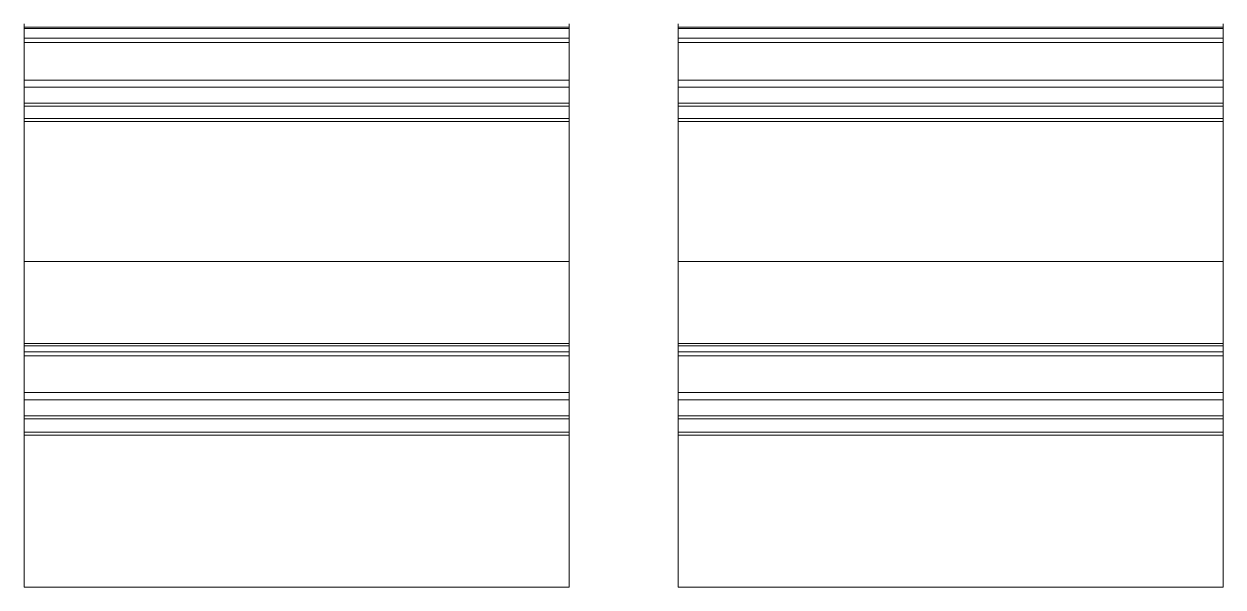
# Model space of a CAD drawing. Header units: millimetres. Extents: x 278858 to 279223, y 218711 to 219074.
# Drawn here: x 279158.13 to 279169.13, y 218902.49 to 218907.65 of the extents above; entities that cross this region are included whole.
import ezdxf

# ---------------------------------------------------------------- set-up
doc = ezdxf.new("R2010")
doc.units = ezdxf.units.MM
doc.header["$LTSCALE"] = 2
doc.layers.add('AM_9', color=251, linetype='Continuous', lineweight=15)

msp = doc.modelspace()

# ---------------------------------------------------------------- linework, layer by layer
at = {"layer": 'AM_9'}
for p, q in [((279158.131, 218907.621), (279158.131, 218907.652)), ((279158.131, 218907.611), (279158.131, 218907.621)), ((279158.131, 218907.621), (279163.131, 218907.621)), ((279158.131, 218907.52), (279158.131, 218907.611)), ((279158.131, 218907.611), (279163.131, 218907.611)), ((279163.131, 218907.652), (279163.131, 218907.621)), ((279163.131, 218907.621), (279163.131, 218907.611)), ((279163.131, 218907.611), (279163.131, 218907.52)), ((279164.131, 218907.621), (279164.131, 218907.652)), ((279164.131, 218907.611), (279164.131, 218907.621)), ((279164.131, 218907.621), (279169.131, 218907.621)), ((279164.131, 218907.52), (279164.131, 218907.611)), ((279164.131, 218907.611), (279169.131, 218907.611)), ((279169.131, 218907.652), (279169.131, 218907.621)), ((279169.131, 218907.621), (279169.131, 218907.611)), ((279169.131, 218907.611), (279169.131, 218907.52)), ((279158.131, 218907.481), (279158.131, 218907.52)), ((279158.131, 218907.52), (279163.131, 218907.52)), ((279158.131, 218907.481), (279158.131, 218907.137)), ((279158.131, 218907.481), (279163.131, 218907.481)), ((279163.131, 218907.52), (279163.131, 218907.481)), ((279163.131, 218907.137), (279163.131, 218907.481)), ((279164.131, 218907.481), (279164.131, 218907.52)), ((279164.131, 218907.52), (279169.131, 218907.52)), ((279164.131, 218907.481), (279164.131, 218907.137)), ((279164.131, 218907.481), (279169.131, 218907.481)), ((279169.131, 218907.52), (279169.131, 218907.481)), ((279169.131, 218907.137), (279169.131, 218907.481)), ((279158.131, 218907.071), (279158.131, 218907.137)), ((279158.131, 218907.137), (279163.131, 218907.137)), ((279158.131, 218906.925), (279158.131, 218907.071)), ((279158.131, 218907.071), (279163.131, 218907.071)), ((279163.131, 218907.137), (279163.131, 218907.071)), ((279163.131, 218907.071), (279163.131, 218906.925)), ((279164.131, 218907.071), (279164.131, 218907.137)), ((279164.131, 218907.137), (279169.131, 218907.137)), ((279164.131, 218906.925), (279164.131, 218907.071)), ((279164.131, 218907.071), (279169.131, 218907.071)), ((279169.131, 218907.137), (279169.131, 218907.071)), ((279169.131, 218907.071), (279169.131, 218906.925)), ((279158.131, 218906.899), (279158.131, 218906.925)), ((279158.131, 218906.925), (279163.131, 218906.925)), ((279158.131, 218906.785), (279158.131, 218906.899)), ((279158.131, 218906.899), (279163.131, 218906.899)), ((279163.131, 218906.925), (279163.131, 218906.899)), ((279163.131, 218906.899), (279163.131, 218906.785)), ((279164.131, 218906.899), (279164.131, 218906.925)), ((279164.131, 218906.925), (279169.131, 218906.925)), ((279164.131, 218906.785), (279164.131, 218906.899)), ((279164.131, 218906.899), (279169.131, 218906.899)), ((279169.131, 218906.925), (279169.131, 218906.899)), ((279169.131, 218906.899), (279169.131, 218906.785)), ((279158.131, 218906.758), (279158.131, 218906.785)), ((279158.131, 218906.785), (279163.131, 218906.785)), ((279158.131, 218906.734), (279158.131, 218906.758)), ((279158.131, 218906.758), (279163.131, 218906.758)), ((279158.131, 218906.709), (279158.131, 218906.734)), ((279163.131, 218906.785), (279163.131, 218906.758)), ((279163.131, 218906.758), (279163.131, 218906.734)), ((279163.131, 218906.734), (279163.131, 218906.709)), ((279164.131, 218906.758), (279164.131, 218906.785)), ((279164.131, 218906.785), (279169.131, 218906.785)), ((279164.131, 218906.734), (279164.131, 218906.758)), ((279164.131, 218906.758), (279169.131, 218906.758)), ((279164.131, 218906.709), (279164.131, 218906.734)), ((279169.131, 218906.785), (279169.131, 218906.758)), ((279169.131, 218906.758), (279169.131, 218906.734)), ((279169.131, 218906.734), (279169.131, 218906.709)), ((279158.131, 218906.683), (279158.131, 218906.709)), ((279158.131, 218906.657), (279158.131, 218906.683)), ((279158.131, 218906.631), (279158.131, 218906.657)), ((279158.131, 218906.604), (279158.131, 218906.631)), ((279158.131, 218906.577), (279158.131, 218906.604)), ((279163.131, 218906.709), (279163.131, 218906.683)), ((279163.131, 218906.683), (279163.131, 218906.657)), ((279163.131, 218906.657), (279163.131, 218906.631)), ((279163.131, 218906.631), (279163.131, 218906.604)), ((279163.131, 218906.604), (279163.131, 218906.577)), ((279164.131, 218906.683), (279164.131, 218906.709)), ((279164.131, 218906.657), (279164.131, 218906.683)), ((279164.131, 218906.631), (279164.131, 218906.657)), ((279164.131, 218906.604), (279164.131, 218906.631)), ((279164.131, 218906.577), (279164.131, 218906.604)), ((279169.131, 218906.709), (279169.131, 218906.683)), ((279169.131, 218906.683), (279169.131, 218906.657)), ((279169.131, 218906.657), (279169.131, 218906.631)), ((279169.131, 218906.631), (279169.131, 218906.604)), ((279169.131, 218906.604), (279169.131, 218906.577)), ((279158.131, 218906.55), (279158.131, 218906.577)), ((279158.131, 218906.522), (279158.131, 218906.55)), ((279158.131, 218906.493), (279158.131, 218906.522)), ((279158.131, 218906.464), (279158.131, 218906.493)), ((279163.131, 218906.577), (279163.131, 218906.55)), ((279163.131, 218906.55), (279163.131, 218906.522)), ((279163.131, 218906.522), (279163.131, 218906.493)), ((279163.131, 218906.493), (279163.131, 218906.464)), ((279164.131, 218906.55), (279164.131, 218906.577)), ((279164.131, 218906.522), (279164.131, 218906.55)), ((279164.131, 218906.493), (279164.131, 218906.522)), ((279164.131, 218906.464), (279164.131, 218906.493)), ((279169.131, 218906.577), (279169.131, 218906.55)), ((279169.131, 218906.55), (279169.131, 218906.522)), ((279169.131, 218906.522), (279169.131, 218906.493)), ((279169.131, 218906.493), (279169.131, 218906.464)), ((279158.131, 218906.435), (279158.131, 218906.464)), ((279158.131, 218906.405), (279158.131, 218906.435)), ((279158.131, 218906.375), (279158.131, 218906.405)), ((279163.131, 218906.464), (279163.131, 218906.435)), ((279163.131, 218906.435), (279163.131, 218906.405)), ((279163.131, 218906.405), (279163.131, 218906.375)), ((279164.131, 218906.435), (279164.131, 218906.464)), ((279164.131, 218906.405), (279164.131, 218906.435)), ((279164.131, 218906.375), (279164.131, 218906.405)), ((279169.131, 218906.464), (279169.131, 218906.435)), ((279169.131, 218906.435), (279169.131, 218906.405)), ((279169.131, 218906.405), (279169.131, 218906.375)), ((279158.131, 218906.345), (279158.131, 218906.375)), ((279158.131, 218906.314), (279158.131, 218906.345)), ((279158.131, 218906.282), (279158.131, 218906.314)), ((279158.131, 218906.25), (279158.131, 218906.282)), ((279163.131, 218906.375), (279163.131, 218906.345)), ((279163.131, 218906.345), (279163.131, 218906.314)), ((279163.131, 218906.314), (279163.131, 218906.282)), ((279163.131, 218906.282), (279163.131, 218906.25)), ((279164.131, 218906.345), (279164.131, 218906.375)), ((279164.131, 218906.314), (279164.131, 218906.345)), ((279164.131, 218906.282), (279164.131, 218906.314)), ((279164.131, 218906.25), (279164.131, 218906.282)), ((279169.131, 218906.375), (279169.131, 218906.345)), ((279169.131, 218906.345), (279169.131, 218906.314)), ((279169.131, 218906.314), (279169.131, 218906.282)), ((279169.131, 218906.282), (279169.131, 218906.25)), ((279158.131, 218906.218), (279158.131, 218906.25)), ((279158.131, 218906.185), (279158.131, 218906.218)), ((279158.131, 218906.152), (279158.131, 218906.185)), ((279163.131, 218906.25), (279163.131, 218906.218)), ((279163.131, 218906.218), (279163.131, 218906.185)), ((279163.131, 218906.185), (279163.131, 218906.152)), ((279164.131, 218906.218), (279164.131, 218906.25)), ((279164.131, 218906.185), (279164.131, 218906.218)), ((279164.131, 218906.152), (279164.131, 218906.185)), ((279169.131, 218906.25), (279169.131, 218906.218)), ((279169.131, 218906.218), (279169.131, 218906.185)), ((279169.131, 218906.185), (279169.131, 218906.152)), ((279158.131, 218906.118), (279158.131, 218906.152)), ((279158.131, 218906.084), (279158.131, 218906.118)), ((279158.131, 218906.049), (279158.131, 218906.084)), ((279163.131, 218906.152), (279163.131, 218906.118)), ((279163.131, 218906.118), (279163.131, 218906.084)), ((279163.131, 218906.084), (279163.131, 218906.049)), ((279164.131, 218906.118), (279164.131, 218906.152)), ((279164.131, 218906.084), (279164.131, 218906.118)), ((279164.131, 218906.049), (279164.131, 218906.084)), ((279169.131, 218906.152), (279169.131, 218906.118)), ((279169.131, 218906.118), (279169.131, 218906.084)), ((279169.131, 218906.084), (279169.131, 218906.049)), ((279158.131, 218906.014), (279158.131, 218906.049)), ((279158.131, 218905.979), (279158.131, 218906.014)), ((279158.131, 218905.943), (279158.131, 218905.979)), ((279158.131, 218905.906), (279158.131, 218905.943)), ((279163.131, 218906.049), (279163.131, 218906.014)), ((279163.131, 218906.014), (279163.131, 218905.979)), ((279163.131, 218905.979), (279163.131, 218905.943)), ((279163.131, 218905.943), (279163.131, 218905.906)), ((279164.131, 218906.014), (279164.131, 218906.049)), ((279164.131, 218905.979), (279164.131, 218906.014)), ((279164.131, 218905.943), (279164.131, 218905.979)), ((279164.131, 218905.906), (279164.131, 218905.943)), ((279169.131, 218906.049), (279169.131, 218906.014)), ((279169.131, 218906.014), (279169.131, 218905.979)), ((279169.131, 218905.979), (279169.131, 218905.943)), ((279169.131, 218905.943), (279169.131, 218905.906)), ((279158.131, 218905.869), (279158.131, 218905.906)), ((279158.131, 218905.832), (279158.131, 218905.869)), ((279158.131, 218905.794), (279158.131, 218905.832)), ((279163.131, 218905.906), (279163.131, 218905.869)), ((279163.131, 218905.869), (279163.131, 218905.832)), ((279163.131, 218905.832), (279163.131, 218905.794)), ((279164.131, 218905.869), (279164.131, 218905.906)), ((279164.131, 218905.832), (279164.131, 218905.869)), ((279164.131, 218905.794), (279164.131, 218905.832)), ((279169.131, 218905.906), (279169.131, 218905.869)), ((279169.131, 218905.869), (279169.131, 218905.832)), ((279169.131, 218905.832), (279169.131, 218905.794)), ((279158.131, 218905.756), (279158.131, 218905.794)), ((279158.131, 218905.717), (279158.131, 218905.756)), ((279163.131, 218905.794), (279163.131, 218905.756)), ((279163.131, 218905.756), (279163.131, 218905.717)), ((279164.131, 218905.756), (279164.131, 218905.794)), ((279164.131, 218905.717), (279164.131, 218905.756)), ((279169.131, 218905.794), (279169.131, 218905.756)), ((279169.131, 218905.756), (279169.131, 218905.717)), ((279158.131, 218905.677), (279158.131, 218905.717)), ((279158.131, 218905.638), (279158.131, 218905.677)), ((279158.131, 218905.597), (279158.131, 218905.638)), ((279163.131, 218905.717), (279163.131, 218905.677)), ((279163.131, 218905.677), (279163.131, 218905.638)), ((279163.131, 218905.638), (279163.131, 218905.597)), ((279164.131, 218905.677), (279164.131, 218905.717)), ((279164.131, 218905.638), (279164.131, 218905.677)), ((279164.131, 218905.597), (279164.131, 218905.638)), ((279169.131, 218905.717), (279169.131, 218905.677)), ((279169.131, 218905.677), (279169.131, 218905.638)), ((279169.131, 218905.638), (279169.131, 218905.597)), ((279158.131, 218905.557), (279158.131, 218905.597)), ((279158.131, 218905.515), (279158.131, 218905.557)), ((279158.131, 218905.474), (279158.131, 218905.515)), ((279163.131, 218905.597), (279163.131, 218905.557)), ((279163.131, 218905.557), (279163.131, 218905.515)), ((279163.131, 218905.515), (279163.131, 218905.474)), ((279164.131, 218905.557), (279164.131, 218905.597)), ((279164.131, 218905.515), (279164.131, 218905.557)), ((279164.131, 218905.474), (279164.131, 218905.515)), ((279169.131, 218905.597), (279169.131, 218905.557)), ((279169.131, 218905.557), (279169.131, 218905.515)), ((279169.131, 218905.515), (279169.131, 218905.474)), ((279158.131, 218905.474), (279158.131, 218904.719)), ((279158.131, 218905.474), (279163.131, 218905.474)), ((279163.131, 218904.719), (279163.131, 218905.474)), ((279164.131, 218905.474), (279164.131, 218904.719)), ((279164.131, 218905.474), (279169.131, 218905.474)), ((279169.131, 218904.719), (279169.131, 218905.474)), ((279158.131, 218904.716), (279158.131, 218904.719)), ((279158.131, 218904.719), (279163.131, 218904.719)), ((279158.131, 218904.713), (279158.131, 218904.716)), ((279158.131, 218904.711), (279158.131, 218904.713)), ((279158.131, 218904.709), (279158.131, 218904.711)), ((279158.131, 218904.707), (279158.131, 218904.709)), ((279158.131, 218904.705), (279158.131, 218904.707)), ((279158.131, 218904.704), (279158.131, 218904.705)), ((279158.131, 218904.703), (279158.131, 218904.704)), ((279158.131, 218904.702), (279158.131, 218904.703)), ((279158.131, 218904.701), (279158.131, 218904.702)), ((279158.131, 218904.7), (279158.131, 218904.701)), ((279158.131, 218904.699), (279158.131, 218904.7)), ((279158.131, 218904.7), (279158.131, 218904.7)), ((279158.131, 218904.7), (279158.131, 218904.7)), ((279158.131, 218904.643), (279158.131, 218904.699)), ((279158.131, 218904.699), (279163.131, 218904.699)), ((279158.131, 218904.607), (279158.131, 218904.643)), ((279158.131, 218904.643), (279163.131, 218904.643)), ((279163.131, 218904.719), (279163.131, 218904.716)), ((279163.131, 218904.716), (279163.131, 218904.713)), ((279163.131, 218904.713), (279163.131, 218904.711)), ((279163.131, 218904.711), (279163.131, 218904.709)), ((279163.131, 218904.709), (279163.131, 218904.707)), ((279163.131, 218904.707), (279163.131, 218904.705)), ((279163.131, 218904.705), (279163.131, 218904.704)), ((279163.131, 218904.704), (279163.131, 218904.703)), ((279163.131, 218904.703), (279163.131, 218904.702)), ((279163.131, 218904.702), (279163.131, 218904.701)), ((279163.131, 218904.701), (279163.131, 218904.7)), ((279163.131, 218904.7), (279163.131, 218904.699)), ((279163.131, 218904.7), (279163.131, 218904.7)), ((279163.131, 218904.7), (279163.131, 218904.7)), ((279163.131, 218904.699), (279163.131, 218904.643)), ((279163.131, 218904.643), (279163.131, 218904.607)), ((279164.131, 218904.716), (279164.131, 218904.719)), ((279164.131, 218904.719), (279169.131, 218904.719)), ((279164.131, 218904.713), (279164.131, 218904.716)), ((279164.131, 218904.711), (279164.131, 218904.713)), ((279164.131, 218904.709), (279164.131, 218904.711)), ((279164.131, 218904.707), (279164.131, 218904.709)), ((279164.131, 218904.705), (279164.131, 218904.707)), ((279164.131, 218904.704), (279164.131, 218904.705)), ((279164.131, 218904.703), (279164.131, 218904.704)), ((279164.131, 218904.702), (279164.131, 218904.703)), ((279164.131, 218904.701), (279164.131, 218904.702)), ((279164.131, 218904.7), (279164.131, 218904.701)), ((279164.131, 218904.699), (279164.131, 218904.7)), ((279164.131, 218904.7), (279164.131, 218904.7)), ((279164.131, 218904.7), (279164.131, 218904.7)), ((279164.131, 218904.643), (279164.131, 218904.699)), ((279164.131, 218904.699), (279169.131, 218904.699)), ((279164.131, 218904.607), (279164.131, 218904.643)), ((279164.131, 218904.643), (279169.131, 218904.643)), ((279169.131, 218904.719), (279169.131, 218904.716)), ((279169.131, 218904.716), (279169.131, 218904.713)), ((279169.131, 218904.713), (279169.131, 218904.711)), ((279169.131, 218904.711), (279169.131, 218904.709)), ((279169.131, 218904.709), (279169.131, 218904.707)), ((279169.131, 218904.707), (279169.131, 218904.705)), ((279169.131, 218904.705), (279169.131, 218904.704)), ((279169.131, 218904.704), (279169.131, 218904.703)), ((279169.131, 218904.703), (279169.131, 218904.702)), ((279169.131, 218904.702), (279169.131, 218904.701)), ((279169.131, 218904.701), (279169.131, 218904.7)), ((279169.131, 218904.7), (279169.131, 218904.699)), ((279169.131, 218904.7), (279169.131, 218904.7)), ((279169.131, 218904.7), (279169.131, 218904.7)), ((279169.131, 218904.699), (279169.131, 218904.643)), ((279169.131, 218904.643), (279169.131, 218904.607)), ((279158.131, 218904.607), (279158.131, 218904.272)), ((279158.131, 218904.607), (279163.131, 218904.607)), ((279163.131, 218904.272), (279163.131, 218904.607)), ((279164.131, 218904.607), (279164.131, 218904.272)), ((279164.131, 218904.607), (279169.131, 218904.607)), ((279169.131, 218904.272), (279169.131, 218904.607)), ((279158.131, 218904.205), (279158.131, 218904.272)), ((279158.131, 218904.272), (279163.131, 218904.272)), ((279158.131, 218904.056), (279158.131, 218904.205)), ((279158.131, 218904.205), (279163.131, 218904.205)), ((279163.131, 218904.272), (279163.131, 218904.205)), ((279163.131, 218904.205), (279163.131, 218904.056)), ((279164.131, 218904.205), (279164.131, 218904.272)), ((279164.131, 218904.272), (279169.131, 218904.272)), ((279164.131, 218904.056), (279164.131, 218904.205)), ((279164.131, 218904.205), (279169.131, 218904.205)), ((279169.131, 218904.272), (279169.131, 218904.205)), ((279169.131, 218904.205), (279169.131, 218904.056)), ((279158.131, 218904.028), (279158.131, 218904.056)), ((279158.131, 218904.056), (279163.131, 218904.056)), ((279158.131, 218903.907), (279158.131, 218904.028)), ((279158.131, 218904.028), (279163.131, 218904.028)), ((279163.131, 218904.056), (279163.131, 218904.028)), ((279163.131, 218904.028), (279163.131, 218903.907)), ((279164.131, 218904.028), (279164.131, 218904.056)), ((279164.131, 218904.056), (279169.131, 218904.056)), ((279164.131, 218903.907), (279164.131, 218904.028)), ((279164.131, 218904.028), (279169.131, 218904.028)), ((279169.131, 218904.056), (279169.131, 218904.028)), ((279169.131, 218904.028), (279169.131, 218903.907)), ((279158.131, 218903.878), (279158.131, 218903.907)), ((279158.131, 218903.907), (279163.131, 218903.907)), ((279158.131, 218903.851), (279158.131, 218903.878)), ((279158.131, 218903.878), (279163.131, 218903.878)), ((279158.131, 218903.824), (279158.131, 218903.851)), ((279163.131, 218903.907), (279163.131, 218903.878)), ((279163.131, 218903.878), (279163.131, 218903.851)), ((279163.131, 218903.851), (279163.131, 218903.824)), ((279164.131, 218903.878), (279164.131, 218903.907)), ((279164.131, 218903.907), (279169.131, 218903.907)), ((279164.131, 218903.851), (279164.131, 218903.878)), ((279164.131, 218903.878), (279169.131, 218903.878)), ((279164.131, 218903.824), (279164.131, 218903.851)), ((279169.131, 218903.907), (279169.131, 218903.878)), ((279169.131, 218903.878), (279169.131, 218903.851)), ((279169.131, 218903.851), (279169.131, 218903.824)), ((279158.131, 218903.796), (279158.131, 218903.824)), ((279158.131, 218903.767), (279158.131, 218903.796)), ((279158.131, 218903.739), (279158.131, 218903.767)), ((279163.131, 218903.824), (279163.131, 218903.796)), ((279163.131, 218903.796), (279163.131, 218903.767)), ((279163.131, 218903.767), (279163.131, 218903.739)), ((279164.131, 218903.796), (279164.131, 218903.824)), ((279164.131, 218903.767), (279164.131, 218903.796)), ((279164.131, 218903.739), (279164.131, 218903.767)), ((279169.131, 218903.824), (279169.131, 218903.796)), ((279169.131, 218903.796), (279169.131, 218903.767)), ((279169.131, 218903.767), (279169.131, 218903.739)), ((279158.131, 218903.709), (279158.131, 218903.739)), ((279158.131, 218903.68), (279158.131, 218903.709)), ((279158.131, 218903.65), (279158.131, 218903.68)), ((279158.131, 218903.619), (279158.131, 218903.65)), ((279163.131, 218903.739), (279163.131, 218903.709)), ((279163.131, 218903.709), (279163.131, 218903.68)), ((279163.131, 218903.68), (279163.131, 218903.65)), ((279163.131, 218903.65), (279163.131, 218903.619)), ((279164.131, 218903.709), (279164.131, 218903.739)), ((279164.131, 218903.68), (279164.131, 218903.709)), ((279164.131, 218903.65), (279164.131, 218903.68)), ((279164.131, 218903.619), (279164.131, 218903.65)), ((279169.131, 218903.739), (279169.131, 218903.709)), ((279169.131, 218903.709), (279169.131, 218903.68)), ((279169.131, 218903.68), (279169.131, 218903.65)), ((279169.131, 218903.65), (279169.131, 218903.619)), ((279158.131, 218903.588), (279158.131, 218903.619)), ((279158.131, 218903.557), (279158.131, 218903.588)), ((279158.131, 218903.525), (279158.131, 218903.557)), ((279158.131, 218903.492), (279158.131, 218903.525)), ((279163.131, 218903.619), (279163.131, 218903.588)), ((279163.131, 218903.588), (279163.131, 218903.557)), ((279163.131, 218903.557), (279163.131, 218903.525)), ((279163.131, 218903.525), (279163.131, 218903.492)), ((279164.131, 218903.588), (279164.131, 218903.619)), ((279164.131, 218903.557), (279164.131, 218903.588)), ((279164.131, 218903.525), (279164.131, 218903.557)), ((279164.131, 218903.492), (279164.131, 218903.525)), ((279169.131, 218903.619), (279169.131, 218903.588)), ((279169.131, 218903.588), (279169.131, 218903.557)), ((279169.131, 218903.557), (279169.131, 218903.525)), ((279169.131, 218903.525), (279169.131, 218903.492)), ((279158.131, 218903.46), (279158.131, 218903.492)), ((279158.131, 218903.426), (279158.131, 218903.46)), ((279158.131, 218903.393), (279158.131, 218903.426)), ((279163.131, 218903.492), (279163.131, 218903.46)), ((279163.131, 218903.46), (279163.131, 218903.426)), ((279163.131, 218903.426), (279163.131, 218903.393)), ((279164.131, 218903.46), (279164.131, 218903.492)), ((279164.131, 218903.426), (279164.131, 218903.46)), ((279164.131, 218903.393), (279164.131, 218903.426)), ((279169.131, 218903.492), (279169.131, 218903.46)), ((279169.131, 218903.46), (279169.131, 218903.426)), ((279169.131, 218903.426), (279169.131, 218903.393)), ((279158.131, 218903.359), (279158.131, 218903.393)), ((279158.131, 218903.324), (279158.131, 218903.359)), ((279158.131, 218903.289), (279158.131, 218903.324)), ((279163.131, 218903.393), (279163.131, 218903.359)), ((279163.131, 218903.359), (279163.131, 218903.324)), ((279163.131, 218903.324), (279163.131, 218903.289)), ((279164.131, 218903.359), (279164.131, 218903.393)), ((279164.131, 218903.324), (279164.131, 218903.359)), ((279164.131, 218903.289), (279164.131, 218903.324)), ((279169.131, 218903.393), (279169.131, 218903.359)), ((279169.131, 218903.359), (279169.131, 218903.324)), ((279169.131, 218903.324), (279169.131, 218903.289)), ((279158.131, 218903.253), (279158.131, 218903.289)), ((279158.131, 218903.217), (279158.131, 218903.253)), ((279158.131, 218903.181), (279158.131, 218903.217)), ((279163.131, 218903.289), (279163.131, 218903.253)), ((279163.131, 218903.253), (279163.131, 218903.217)), ((279163.131, 218903.217), (279163.131, 218903.181)), ((279164.131, 218903.253), (279164.131, 218903.289)), ((279164.131, 218903.217), (279164.131, 218903.253)), ((279164.131, 218903.181), (279164.131, 218903.217)), ((279169.131, 218903.289), (279169.131, 218903.253)), ((279169.131, 218903.253), (279169.131, 218903.217)), ((279169.131, 218903.217), (279169.131, 218903.181)), ((279158.131, 218903.144), (279158.131, 218903.181)), ((279158.131, 218903.106), (279158.131, 218903.144)), ((279158.131, 218903.068), (279158.131, 218903.106)), ((279163.131, 218903.181), (279163.131, 218903.144)), ((279163.131, 218903.144), (279163.131, 218903.106)), ((279163.131, 218903.106), (279163.131, 218903.068)), ((279164.131, 218903.144), (279164.131, 218903.181)), ((279164.131, 218903.106), (279164.131, 218903.144)), ((279164.131, 218903.068), (279164.131, 218903.106)), ((279169.131, 218903.181), (279169.131, 218903.144)), ((279169.131, 218903.144), (279169.131, 218903.106)), ((279169.131, 218903.106), (279169.131, 218903.068)), ((279158.131, 218903.03), (279158.131, 218903.068)), ((279158.131, 218902.991), (279158.131, 218903.03)), ((279158.131, 218902.952), (279158.131, 218902.991)), ((279163.131, 218903.068), (279163.131, 218903.03)), ((279163.131, 218903.03), (279163.131, 218902.991)), ((279163.131, 218902.991), (279163.131, 218902.952)), ((279164.131, 218903.03), (279164.131, 218903.068)), ((279164.131, 218902.991), (279164.131, 218903.03)), ((279164.131, 218902.952), (279164.131, 218902.991)), ((279169.131, 218903.068), (279169.131, 218903.03)), ((279169.131, 218903.03), (279169.131, 218902.991)), ((279169.131, 218902.991), (279169.131, 218902.952)), ((279158.131, 218902.912), (279158.131, 218902.952)), ((279158.131, 218902.872), (279158.131, 218902.912)), ((279158.131, 218902.831), (279158.131, 218902.872)), ((279163.131, 218902.952), (279163.131, 218902.912)), ((279163.131, 218902.912), (279163.131, 218902.872)), ((279163.131, 218902.872), (279163.131, 218902.831)), ((279164.131, 218902.912), (279164.131, 218902.952)), ((279164.131, 218902.872), (279164.131, 218902.912)), ((279164.131, 218902.831), (279164.131, 218902.872)), ((279169.131, 218902.952), (279169.131, 218902.912)), ((279169.131, 218902.912), (279169.131, 218902.872)), ((279169.131, 218902.872), (279169.131, 218902.831)), ((279158.131, 218902.789), (279158.131, 218902.831)), ((279158.131, 218902.748), (279158.131, 218902.789)), ((279163.131, 218902.831), (279163.131, 218902.789)), ((279163.131, 218902.789), (279163.131, 218902.748)), ((279164.131, 218902.789), (279164.131, 218902.831)), ((279164.131, 218902.748), (279164.131, 218902.789)), ((279169.131, 218902.831), (279169.131, 218902.789)), ((279169.131, 218902.789), (279169.131, 218902.748)), ((279158.131, 218902.705), (279158.131, 218902.748)), ((279158.131, 218902.662), (279158.131, 218902.705)), ((279158.131, 218902.619), (279158.131, 218902.662)), ((279163.131, 218902.748), (279163.131, 218902.705)), ((279163.131, 218902.705), (279163.131, 218902.662)), ((279163.131, 218902.662), (279163.131, 218902.619)), ((279164.131, 218902.705), (279164.131, 218902.748)), ((279164.131, 218902.662), (279164.131, 218902.705)), ((279164.131, 218902.619), (279164.131, 218902.662)), ((279169.131, 218902.748), (279169.131, 218902.705)), ((279169.131, 218902.705), (279169.131, 218902.662)), ((279169.131, 218902.662), (279169.131, 218902.619)), ((279158.131, 218902.575), (279158.131, 218902.619)), ((279158.131, 218902.531), (279158.131, 218902.575)), ((279158.131, 218902.486), (279158.131, 218902.531)), ((279163.131, 218902.619), (279163.131, 218902.575)), ((279163.131, 218902.575), (279163.131, 218902.531)), ((279163.131, 218902.531), (279163.131, 218902.486)), ((279164.131, 218902.575), (279164.131, 218902.619)), ((279164.131, 218902.531), (279164.131, 218902.575)), ((279164.131, 218902.486), (279164.131, 218902.531)), ((279169.131, 218902.619), (279169.131, 218902.575)), ((279169.131, 218902.575), (279169.131, 218902.531)), ((279169.131, 218902.531), (279169.131, 218902.486)), ((279158.131, 218902.486), (279163.131, 218902.486)), ((279164.131, 218902.486), (279169.131, 218902.486))]:
    msp.add_line(p, q, dxfattribs=at)

doc.saveas('drawing.dxf')
